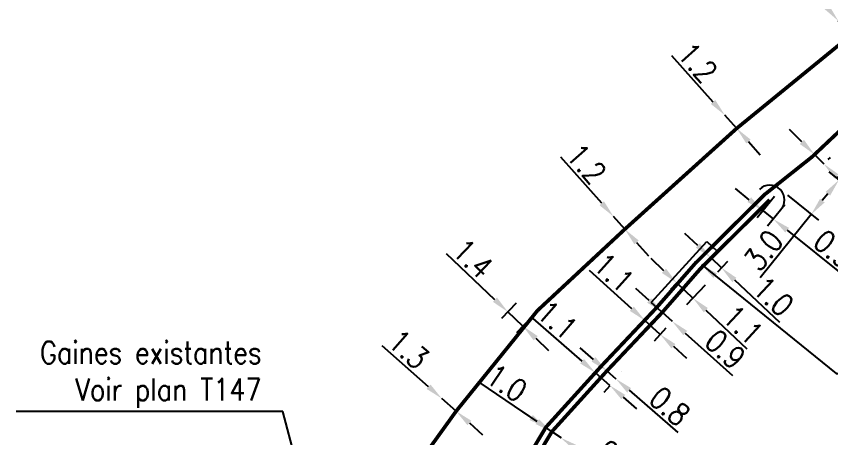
# Model space of a CAD drawing. Header units: millimetres. Extents: x 80000 to 81010, y 144000 to 145002.
# Drawn here: x 80555.9 to 80611.1, y 144668.1 to 144696.7 of the extents above; entities that cross this region are included whole.
import ezdxf
from ezdxf.enums import TextEntityAlignment as Align

# ---------------------------------------------------------------- set-up
doc = ezdxf.new("R2010")
doc.units = ezdxf.units.MM
doc.header["$PDMODE"] = 34
doc.linetypes.add('B_ST_AL', pattern=[2000, 1000, 1000])
doc.layers.get('0').update_dxf_attribs({"linetype": 'CONTINUOUS'})
doc.layers.get('Defpoints').update_dxf_attribs({"linetype": 'CONTINUOUS'})
for name, color, linetype in [('B_100', 3, 'CONTINUOUS'), ('B_300', 7, 'CONTINUOUS'), ('B_400', 7, 'CONTINUOUS')]:
    doc.layers.add(name, color=color, linetype=linetype)
doc.styles.add('M_ROMANS', font='ROMANS.shx', dxfattribs={"width": 0.75})
doc.styles.get("Standard").update_dxf_attribs({"font": 'romans.shx', "width": 0.85})
doc.dimstyles.get("Standard").update_dxf_attribs({"dimtxt": 1.5, "dimasz": 1.2, "dimexe": 0.625, "dimexo": 0.625, "dimgap": 0.25, "dimtad": 1, "dimdec": 1, "dimzin": 0, "dimdsep": 46, "dimtxsty": 'Standard', "dimcen": -0.5, "dimadec": 0, "dimazin": 0, "dimtfac": 1, "dimtdec": 1, "dimtmove": 0, "dimatfit": 3, "dimfxl": 0, "dimtolj": 1, "dimtzin": 0, "dimarcsym": 0})

# ---------------------------------------------------------------- blocks, each defined once
blk = doc.blocks.new('*D514')
at = {"layer": 'B_100', "color": 0, "linetype": 'Continuous', "lineweight": -2, "transparency": 16777216}
for p, q in [((80591.191, 144669.231), (80590.2, 144669.907)), ((80592.182, 144668.555), (80592.802, 144668.132)), ((80593.793, 144667.455), (80597.404, 144664.991))]:
    blk.add_line(p, q, dxfattribs=at)
at = {"layer": 'B_100', "color": 0, "linetype": 'Continuous', "transparency": 16777216}
for points in [[(80591.304, 144669.396), (80591.078, 144669.066), (80592.182, 144668.555)], [(80593.905, 144667.621), (80593.68, 144667.29), (80592.802, 144668.132)]]:
    blk.add_solid(points, dxfattribs=at)
at = {"layer": 'Defpoints', "color": 0, "linetype": 'Continuous', "transparency": 16777216}
for p in [(80592.182, 144668.555), (80592.802, 144668.132), (80592.802, 144668.132)]:
    blk.add_point(p, dxfattribs=at)
at = {"layer": 'B_100', "color": 0, "linetype": 'Continuous', "transparency": 16777216, "insert": (80596.657, 144666.711), "char_height": 1.5, "attachment_point": 5, "rotation": 325.6913}
blk.add_mtext('\\A1;0.8', dxfattribs=at)
blk = doc.blocks.new('*D515')
at = {"layer": 'B_100', "color": 0, "linetype": 'Continuous', "lineweight": -2, "transparency": 16777216}
for p, q in [((80595.005, 144673.453), (80594.099, 144674.24)), ((80596.321, 144673.137), (80596.321, 144673.137)), ((80595.91, 144672.665), (80596.514, 144672.14)), ((80596.924, 144672.612), (80596.924, 144672.612)), ((80597.42, 144671.353), (80600.718, 144668.485))]:
    blk.add_line(p, q, dxfattribs=at)
at = {"layer": 'B_100', "color": 0, "linetype": 'Continuous', "transparency": 16777216}
for points in [[(80595.136, 144673.604), (80594.874, 144673.302), (80595.91, 144672.665)], [(80597.551, 144671.504), (80597.288, 144671.202), (80596.514, 144672.14)]]:
    blk.add_solid(points, dxfattribs=at)
at = {"layer": 'Defpoints', "color": 0, "linetype": 'Continuous', "transparency": 16777216}
for p in [(80595.91, 144672.665), (80596.514, 144672.14), (80596.514, 144672.14)]:
    blk.add_point(p, dxfattribs=at)
at = {"layer": 'B_100', "color": 0, "linetype": 'Continuous', "transparency": 16777216, "insert": (80600.178, 144670.28), "char_height": 1.5, "attachment_point": 5, "rotation": 318.9912}
blk.add_mtext('\\A1;0.8', dxfattribs=at)
blk = doc.blocks.new('*D516')
at = {"layer": 'B_100', "color": 0, "linetype": 'Continuous', "lineweight": -2, "transparency": 16777216}
for p, q in [((80598.779, 144677.443), (80597.887, 144678.246)), ((80599.67, 144676.639), (80600.339, 144676.037)), ((80601.23, 144675.234), (80604.432, 144672.348))]:
    blk.add_line(p, q, dxfattribs=at)
at = {"layer": 'B_100', "color": 0, "linetype": 'Continuous', "transparency": 16777216}
for points in [[(80598.913, 144677.591), (80598.645, 144677.294), (80599.67, 144676.639)], [(80601.364, 144675.382), (80601.096, 144675.085), (80600.339, 144676.037)]]:
    blk.add_solid(points, dxfattribs=at)
at = {"layer": 'Defpoints', "color": 0, "linetype": 'Continuous', "transparency": 16777216}
for p in [(80599.67, 144676.639), (80600.339, 144676.037), (80600.339, 144676.037)]:
    blk.add_point(p, dxfattribs=at)
at = {"layer": 'B_100', "color": 0, "linetype": 'Continuous', "transparency": 16777216, "insert": (80603.946, 144674.132), "char_height": 1.5, "attachment_point": 5, "rotation": 317.9757}
blk.add_mtext('\\A1;0.9', dxfattribs=at)
blk = doc.blocks.new('*D517')
at = {"layer": 'B_100', "color": 0, "linetype": 'Continuous', "lineweight": -2, "transparency": 16777216}
for p, q in [((80602.082, 144681.166), (80601.208, 144681.988)), ((80602.698, 144680.071), (80603.384, 144680.799)), ((80602.955, 144680.344), (80603.684, 144679.658)), ((80603.427, 144679.385), (80604.112, 144680.114)), ((80604.558, 144678.836), (80607.609, 144675.965))]:
    blk.add_line(p, q, dxfattribs=at)
at = {"layer": 'B_100', "color": 0, "linetype": 'Continuous', "transparency": 16777216}
for points in [[(80602.219, 144681.312), (80601.944, 144681.02), (80602.955, 144680.344)], [(80604.695, 144678.982), (80604.421, 144678.69), (80603.684, 144679.658)]]:
    blk.add_solid(points, dxfattribs=at)
at = {"layer": 'Defpoints', "color": 0, "linetype": 'Continuous', "transparency": 16777216}
for p in [(80602.27, 144679.615), (80603.684, 144679.658), (80602.998, 144678.93)]:
    blk.add_point(p, dxfattribs=at)
at = {"layer": 'B_100', "color": 0, "linetype": 'Continuous', "transparency": 16777216, "insert": (80607.205, 144677.718), "char_height": 1.5, "attachment_point": 5, "rotation": 316.7409}
blk.add_mtext('\\A1;1.0', dxfattribs=at)
blk = doc.blocks.new('*D518')
at = {"layer": 'B_300', "color": 0, "linetype": 'Continuous', "lineweight": -2, "transparency": 16777216}
for p, q in [((80610.968, 144686.161), (80612.138, 144685.218)), ((80608.155, 144684.574), (80610.256, 144682.882)), ((80610.899, 144684.676), (80610.522, 144684.208)), ((80609.77, 144683.274), (80606.316, 144678.986))]:
    blk.add_line(p, q, dxfattribs=at)
at = {"layer": 'B_300', "color": 0, "linetype": 'Continuous', "transparency": 16777216}
for points in [[(80610.743, 144684.801), (80611.055, 144684.55), (80611.652, 144685.61)], [(80610.367, 144684.334), (80610.678, 144684.083), (80609.77, 144683.274)]]:
    blk.add_solid(points, dxfattribs=at)
at = {"layer": 'Defpoints', "color": 0, "linetype": 'Continuous', "transparency": 16777216}
for p in [(80610.481, 144686.553), (80611.652, 144685.61), (80607.668, 144684.966)]:
    blk.add_point(p, dxfattribs=at)
at = {"layer": 'B_300', "color": 0, "linetype": 'Continuous', "transparency": 16777216, "insert": (80606.532, 144680.848), "char_height": 1.5, "attachment_point": 5, "rotation": 51.1506}
blk.add_mtext('\\A1;3.0', dxfattribs=at)
blk = doc.blocks.new('*D519')
at = {"layer": 'B_300', "color": 0, "linetype": 'Continuous', "lineweight": -2, "transparency": 16777216}
for p, q in [((80605.57, 144684.274), (80604.635, 144685.027)), ((80607.276, 144684.48), (80606.112, 144683.034)), ((80607.977, 144683.915), (80606.813, 144682.47)), ((80606.505, 144683.521), (80607.205, 144682.957)), ((80608.14, 144682.204), (80611.906, 144679.171))]:
    blk.add_line(p, q, dxfattribs=at)
at = {"layer": 'B_300', "color": 0, "linetype": 'Continuous', "transparency": 16777216}
for points in [[(80605.695, 144684.43), (80605.444, 144684.118), (80606.505, 144683.521)], [(80608.265, 144682.36), (80608.015, 144682.048), (80607.205, 144682.957)]]:
    blk.add_solid(points, dxfattribs=at)
at = {"layer": 'Defpoints', "color": 0, "linetype": 'Continuous', "transparency": 16777216}
for p in [(80607.668, 144684.966), (80608.369, 144684.402), (80607.205, 144682.957)]:
    blk.add_point(p, dxfattribs=at)
at = {"layer": 'B_300', "color": 0, "linetype": 'Continuous', "transparency": 16777216, "insert": (80611.322, 144680.925), "char_height": 1.5, "attachment_point": 5, "rotation": 321.1506}
blk.add_mtext('\\A1;0.9', dxfattribs=at)
blk = doc.blocks.new('B_300_05')
at = {"color": 0, "linetype": 'Continuous'}
blk.add_arc((0, 0), 1, 270, 90, dxfattribs=at)
at = {"color": 0, "linetype": 'Continuous', "style": 'M_ROMANS', "width": 0.75, "flags": 3}
for tag, p in [('DEF_LEG', (0, -5)), ('DEF_COUP', (0, -7.5)), ('DEF_TYPE', (0, -10))]:
    blk.add_attdef(tag, text='', height=1.2, dxfattribs=at).set_placement(p, align=Align.MIDDLE)
blk = doc.blocks.new('*D755')
at = {"layer": 'B_100', "color": 0, "linetype": 'Continuous', "lineweight": -2, "transparency": 16777216}
for p, q in [((80583.817, 144671.596), (80580.682, 144674.374)), ((80585.688, 144669.938), (80584.715, 144670.8)), ((80586.587, 144669.143), (80587.485, 144668.347))]:
    blk.add_line(p, q, dxfattribs=at)
at = {"layer": 'B_100', "color": 0, "linetype": 'Continuous', "transparency": 16777216}
for points in [[(80583.95, 144671.746), (80583.685, 144671.447), (80584.715, 144670.8)], [(80586.719, 144669.292), (80586.454, 144668.993), (80585.688, 144669.938)]]:
    blk.add_solid(points, dxfattribs=at)
at = {"layer": 'Defpoints', "color": 0, "linetype": 'Continuous', "transparency": 16777216}
for p in [(80584.715, 144670.8), (80584.715, 144670.8), (80585.688, 144669.938)]:
    blk.add_point(p, dxfattribs=at)
at = {"layer": 'B_100', "color": 0, "linetype": 'Continuous', "transparency": 16777216, "insert": (80582.464, 144674.132), "char_height": 1.5, "attachment_point": 5, "rotation": 318.458}
blk.add_mtext('\\A1;1.3', dxfattribs=at)
blk = doc.blocks.new('*D756')
at = {"layer": 'B_100', "color": 0, "linetype": 'Continuous', "lineweight": -2, "transparency": 16777216}
for p, q in [((80588.322, 144677.493), (80585.036, 144680.598)), ((80589.754, 144677.261), (80588.765, 144676.214)), ((80590.212, 144675.707), (80589.195, 144676.669)), ((80590.772, 144676.299), (80589.783, 144675.253)), ((80591.084, 144674.883), (80591.957, 144674.059))]:
    blk.add_line(p, q, dxfattribs=at)
at = {"layer": 'B_100', "color": 0, "linetype": 'Continuous', "transparency": 16777216}
for points in [[(80588.46, 144677.638), (80588.185, 144677.347), (80589.195, 144676.669)], [(80591.222, 144675.028), (80590.947, 144674.738), (80590.212, 144675.707)]]:
    blk.add_solid(points, dxfattribs=at)
at = {"layer": 'Defpoints', "color": 0, "linetype": 'Continuous', "transparency": 16777216}
for p in [(80590.183, 144677.715), (80589.195, 144676.669), (80591.201, 144676.754)]:
    blk.add_point(p, dxfattribs=at)
at = {"layer": 'B_100', "color": 0, "linetype": 'Continuous', "transparency": 16777216, "insert": (80586.831, 144680.278), "char_height": 1.5, "attachment_point": 5, "rotation": 316.6237}
blk.add_mtext('\\A1;1.4', dxfattribs=at)
blk = doc.blocks.new('*D757')
at = {"layer": 'B_100', "color": 0, "linetype": 'Continuous', "lineweight": -2, "transparency": 16777216}
for p, q in [((80595.566, 144684.027), (80592.78, 144687.155)), ((80597.129, 144682.272), (80596.364, 144683.13)), ((80597.927, 144681.375), (80598.725, 144680.479))]:
    blk.add_line(p, q, dxfattribs=at)
at = {"layer": 'B_100', "color": 0, "linetype": 'Continuous', "transparency": 16777216}
for points in [[(80595.716, 144684.16), (80595.417, 144683.894), (80596.364, 144683.13)], [(80598.076, 144681.508), (80597.778, 144681.242), (80597.129, 144682.272)]]:
    blk.add_solid(points, dxfattribs=at)
at = {"layer": 'Defpoints', "color": 0, "linetype": 'Continuous', "transparency": 16777216}
for p in [(80596.364, 144683.13), (80596.364, 144683.13), (80597.129, 144682.272)]:
    blk.add_point(p, dxfattribs=at)
at = {"layer": 'B_100', "color": 0, "linetype": 'Continuous', "transparency": 16777216, "insert": (80594.521, 144686.704), "char_height": 1.5, "attachment_point": 5, "rotation": 311.6826}
blk.add_mtext('\\A1;1.2', dxfattribs=at)
blk = doc.blocks.new('*D758')
at = {"layer": 'B_100', "color": 0, "linetype": 'Continuous', "lineweight": -2, "transparency": 16777216}
for p, q in [((80603.116, 144690.893), (80600.321, 144694.014)), ((80604.717, 144689.105), (80603.917, 144689.999)), ((80605.518, 144688.211), (80606.318, 144687.317))]:
    blk.add_line(p, q, dxfattribs=at)
at = {"layer": 'B_100', "color": 0, "linetype": 'Continuous', "transparency": 16777216}
for points in [[(80603.265, 144691.026), (80602.967, 144690.759), (80603.917, 144689.999)], [(80605.667, 144688.344), (80605.369, 144688.078), (80604.717, 144689.105)]]:
    blk.add_solid(points, dxfattribs=at)
at = {"layer": 'Defpoints', "color": 0, "linetype": 'Continuous', "transparency": 16777216}
for p in [(80603.917, 144689.999), (80603.917, 144689.999), (80604.717, 144689.105)]:
    blk.add_point(p, dxfattribs=at)
at = {"layer": 'B_100', "color": 0, "linetype": 'Continuous', "transparency": 16777216, "insert": (80602.064, 144693.567), "char_height": 1.5, "attachment_point": 5, "rotation": 311.8451}
blk.add_mtext('\\A1;1.2', dxfattribs=at)
blk = doc.blocks.new('*D759')
at = {"layer": 'B_100', "color": 0, "linetype": 'Continuous', "lineweight": -2, "transparency": 16777216}
for p, q in [((80610.832, 144697.314), (80608.138, 144700.522)), ((80612.44, 144695.4), (80611.604, 144696.395)), ((80613.211, 144694.481), (80613.983, 144693.562))]:
    blk.add_line(p, q, dxfattribs=at)
at = {"layer": 'B_100', "color": 0, "linetype": 'Continuous', "transparency": 16777216}
for points in [[(80610.985, 144697.443), (80610.679, 144697.186), (80611.604, 144696.395)], [(80613.364, 144694.609), (80613.058, 144694.352), (80612.44, 144695.4)]]:
    blk.add_solid(points, dxfattribs=at)
at = {"layer": 'Defpoints', "color": 0, "linetype": 'Continuous', "transparency": 16777216}
for p in [(80611.604, 144696.395), (80611.604, 144696.395), (80612.44, 144695.4)]:
    blk.add_point(p, dxfattribs=at)
at = {"layer": 'B_100', "color": 0, "linetype": 'Continuous', "transparency": 16777216, "insert": (80609.865, 144700.021), "char_height": 1.5, "attachment_point": 5, "rotation": 310.0186}
blk.add_mtext('\\A1;1.3', dxfattribs=at)
blk = doc.blocks.new('*D775')
at = {"layer": 'B_100', "color": 0, "linetype": 'Continuous', "lineweight": -2, "transparency": 16777216}
for p, q in [((80590.775, 144669.509), (80587.311, 144671.865)), ((80592.802, 144668.132), (80591.768, 144668.835)), ((80593.794, 144667.457), (80594.786, 144666.782))]:
    blk.add_line(p, q, dxfattribs=at)
at = {"layer": 'B_100', "color": 0, "linetype": 'Continuous', "transparency": 16777216}
for points in [[(80590.888, 144669.675), (80590.663, 144669.344), (80591.768, 144668.835)], [(80593.906, 144667.622), (80593.681, 144667.292), (80592.802, 144668.132)]]:
    blk.add_solid(points, dxfattribs=at)
at = {"layer": 'Defpoints', "color": 0, "linetype": 'Continuous', "transparency": 16777216}
for p in [(80591.768, 144668.835), (80592.802, 144668.132), (80592.802, 144668.132)]:
    blk.add_point(p, dxfattribs=at)
at = {"layer": 'B_100', "color": 0, "linetype": 'Continuous', "transparency": 16777216, "insert": (80589.109, 144671.851), "char_height": 1.5, "attachment_point": 5, "rotation": 325.7888}
blk.add_mtext('\\A1;1.0', dxfattribs=at)
blk = doc.blocks.new('*D776')
at = {"layer": 'B_100', "color": 0, "linetype": 'Continuous', "lineweight": -2, "transparency": 16777216}
for p, q in [((80594.231, 144673.325), (80590.902, 144676.22)), ((80595.126, 144672.526), (80594.726, 144672.066)), ((80596.117, 144671.684), (80595.136, 144672.537)), ((80596.104, 144671.669), (80595.707, 144671.213)), ((80597.023, 144670.897), (80597.929, 144670.109))]:
    blk.add_line(p, q, dxfattribs=at)
at = {"layer": 'B_100', "color": 0, "linetype": 'Continuous', "transparency": 16777216}
for points in [[(80594.362, 144673.476), (80594.1, 144673.174), (80595.136, 144672.537)], [(80597.154, 144671.048), (80596.892, 144670.746), (80596.117, 144671.684)]]:
    blk.add_solid(points, dxfattribs=at)
at = {"layer": 'Defpoints', "color": 0, "linetype": 'Continuous', "transparency": 16777216}
for p in [(80595.537, 144672.997), (80596.117, 144671.684), (80596.514, 144672.14)]:
    blk.add_point(p, dxfattribs=at)
at = {"layer": 'B_100', "color": 0, "linetype": 'Continuous', "transparency": 16777216, "insert": (80592.548, 144676.113), "char_height": 1.5, "attachment_point": 5, "rotation": 318.9912}
blk.add_mtext('\\A1;1.1', dxfattribs=at)
blk = doc.blocks.new('*D777')
at = {"layer": 'B_100', "color": 0, "linetype": 'Continuous', "lineweight": -2, "transparency": 16777216}
for p, q in [((80597.603, 144676.885), (80594.74, 144679.465)), ((80598.885, 144676.515), (80598.076, 144675.617)), ((80599.534, 144675.144), (80598.494, 144676.081)), ((80599.92, 144675.573), (80599.116, 144674.68)), ((80600.426, 144674.341), (80601.317, 144673.538))]:
    blk.add_line(p, q, dxfattribs=at)
at = {"layer": 'B_100', "color": 0, "linetype": 'Continuous', "transparency": 16777216}
for points in [[(80597.737, 144677.033), (80597.469, 144676.736), (80598.494, 144676.081)], [(80600.56, 144674.489), (80600.292, 144674.192), (80599.534, 144675.144)]]:
    blk.add_solid(points, dxfattribs=at)
at = {"layer": 'Defpoints', "color": 0, "linetype": 'Continuous', "transparency": 16777216}
for p in [(80599.304, 144676.979), (80600.339, 144676.037), (80599.534, 144675.144)]:
    blk.add_point(p, dxfattribs=at)
at = {"layer": 'B_100', "color": 0, "linetype": 'Continuous', "transparency": 16777216, "insert": (80596.385, 144679.329), "char_height": 1.5, "attachment_point": 5, "rotation": 317.9757}
blk.add_mtext('\\A1;1.1', dxfattribs=at)
blk = doc.blocks.new('*D778')
at = {"layer": 'B_100', "color": 0, "linetype": 'Continuous', "lineweight": -2, "transparency": 16777216}
for p, q in [((80599.785, 144679.455), (80598.911, 144680.278)), ((80601.477, 144679.503), (80600.23, 144678.178)), ((80600.659, 144678.633), (80601.751, 144677.605)), ((80602.57, 144678.475), (80601.323, 144677.15)), ((80602.625, 144676.782), (80605.411, 144674.161))]:
    blk.add_line(p, q, dxfattribs=at)
at = {"layer": 'B_100', "color": 0, "linetype": 'Continuous', "transparency": 16777216}
for points in [[(80599.922, 144679.601), (80599.648, 144679.31), (80600.659, 144678.633)], [(80602.762, 144676.928), (80602.488, 144676.637), (80601.751, 144677.605)]]:
    blk.add_solid(points, dxfattribs=at)
at = {"layer": 'Defpoints', "color": 0, "linetype": 'Continuous', "transparency": 16777216}
for p in [(80601.905, 144679.958), (80602.998, 144678.93), (80601.751, 144677.605)]:
    blk.add_point(p, dxfattribs=at)
at = {"layer": 'B_100', "color": 0, "linetype": 'Continuous', "transparency": 16777216, "insert": (80605.14, 144675.789), "char_height": 1.5, "attachment_point": 5, "rotation": 316.7409}
blk.add_mtext('\\A1;1.1', dxfattribs=at)
blk = doc.blocks.new('*D779')
at = {"layer": 'B_100', "color": 0, "linetype": 'Continuous', "lineweight": -2, "transparency": 16777216}
for p, q in [((80609.142, 144688.184), (80608.294, 144689.033)), ((80610.286, 144687.631), (80610.433, 144687.778)), ((80609.991, 144687.336), (80610.628, 144686.7)), ((80610.923, 144686.995), (80611.069, 144687.142)), ((80611.476, 144685.851), (80614.525, 144682.804))]:
    blk.add_line(p, q, dxfattribs=at)
at = {"layer": 'B_100', "color": 0, "linetype": 'Continuous', "transparency": 16777216}
for points in [[(80609.284, 144688.326), (80609.001, 144688.043), (80609.991, 144687.336)], [(80611.618, 144685.993), (80611.335, 144685.71), (80610.628, 144686.7)]]:
    blk.add_solid(points, dxfattribs=at)
at = {"layer": 'Defpoints', "color": 0, "linetype": 'Continuous', "transparency": 16777216}
for p in [(80609.845, 144687.189), (80610.481, 144686.553), (80610.628, 144686.7)]:
    blk.add_point(p, dxfattribs=at)
at = {"layer": 'B_100', "color": 0, "linetype": 'Continuous', "transparency": 16777216, "insert": (80614.132, 144684.611), "char_height": 1.5, "attachment_point": 5, "rotation": 315.0122}
blk.add_mtext('\\A1;0.9', dxfattribs=at)

msp = doc.modelspace()

# ---------------------------------------------------------------- linework, layer by layer
at = {"layer": 'B_100', "linetype": 'B_ST_AL', "const_width": 0.25, "flags": 128}
msp.add_lwpolyline([(80574.471, 144655.457), (80580.215, 144651.8), (80581.141, 144653.145), (80587.049, 144660.684), (80589.258, 144664.637), (80591.778, 144668.854), (80595.544, 144673.005), (80599.3, 144676.976), (80601.905, 144679.958), (80606.606, 144684.617), (80609.828, 144687.176, 0.021289), (80609.86, 144687.204), (80615.853, 144692.858), (80621.644, 144696.916), (80625.913, 144700.022), (80632.259, 144704.458), (80637.321, 144708.021), (80643.172, 144711.703), (80648.041, 144715.74), (80650.721, 144717.907), (80655.326, 144722.519), (80659.422, 144726.349), (80662.74, 144729.459, -0.417354), (80663.451, 144729.432), (80663.924, 144728.916)], format="xyb", dxfattribs=at)
for points in [[(80644.736, 144719.789), (80642.573, 144718.055), (80632.679, 144711.109), (80621.352, 144702.806), (80617.247, 144699.395), (80612.44, 144695.4), (80604.717, 144689.105), (80597.129, 144682.272), (80591.201, 144676.754), (80585.688, 144669.938), (80578.759, 144660.314), (80576.576, 144656.278), (80576.061, 144655.557), (80575.027, 144656.266)], [(80574.75, 144655.85), (80575.499, 144655.34), (80582.142, 144651.192), (80582.142, 144651.192), (80587.473, 144660.418), (80589.691, 144664.386), (80592.182, 144668.555), (80595.91, 144672.665), (80599.67, 144676.639), (80602.27, 144679.615), (80606.958, 144684.262)]]:
    msp.add_lwpolyline(points, dxfattribs=at)
at = {"layer": 'B_400', "color": 7, "linetype": 'CONTINUOUS'}
for p, q in [((80598.925, 144677.306), (80602.687, 144681.436)), ((80602.687, 144681.436), (80603.057, 144681.1)), ((80603.426, 144680.763), (80603.057, 144681.1)), ((80599.664, 144676.633), (80603.426, 144680.763)), ((80598.925, 144677.306), (80599.294, 144676.97)), ((80599.664, 144676.633), (80599.294, 144676.97))]:
    msp.add_line(p, q, dxfattribs=at)

# ---------------------------------------------------------------- block references
at = {"layer": 'B_300', "rotation": 44.74723387484077}
msp.add_blockref('B_300_05', (80606.958, 144684.262), dxfattribs=at)

# ---------------------------------------------------------------- texts
at = {"layer": 'B_400', "linetype": 'Continuous', "insert": (80572.494, 144670.159), "char_height": 1.5, "attachment_point": 9}
msp.add_mtext('\\A1;Gaines existantes\\PVoir plan T147', dxfattribs=at)

# ---------------------------------------------------------------- dimensions: what is measured, and where the dimension line sits
at = {"layer": 'B_100', "linetype": 'Continuous'}
for base, p1, p2, angle, picture, middle in [((80611.604, 144696.395), (80612.44, 144695.4), (80611.604, 144696.395), 310.0186, '*D759', (80609.099, 144699.378)), ((80603.917, 144689.999), (80604.717, 144689.105), (80603.917, 144689.999), 311.8451, '*D758', (80601.319, 144692.9)), ((80610.628, 144686.7), (80609.845, 144687.189), (80610.481, 144686.553), 135.0122, '*D779', (80613.425, 144683.903)), ((80596.3641, 144683.1304), (80597.1289, 144682.2715), (80596.3641, 144683.1304), 311.6826, '*D757', (80593.7742, 144686.039)), ((80589.195, 144676.669), (80591.201, 144676.754), (80590.183, 144677.715), 316.6237, '*D756', (80586.144, 144679.551)), ((80603.684, 144679.658), (80602.27, 144679.615), (80602.998, 144678.93), 136.7409, '*D517', (80606.52, 144676.989)), ((80600.339, 144676.037), (80599.67, 144676.639), (80600.339, 144676.037), 137.9757, '*D516', (80603.277, 144673.389)), ((80584.715, 144670.8), (80585.688, 144669.938), (80584.715, 144670.8), 318.458, '*D755', (80581.8, 144673.383)), ((80596.514, 144672.14), (80595.91, 144672.665), (80596.514, 144672.14), 138.9912, '*D515', (80599.522, 144669.525)), ((80592.802, 144668.132), (80592.182, 144668.555), (80592.802, 144668.132), 145.6913, '*D514', (80596.094, 144665.885))]:
    dim = msp.add_linear_dim(base=base, p1=p1, p2=p2, angle=angle, dimstyle='Standard', override={"dimfxl": 1.25}, dxfattribs=at)
    dim.commit()
    dim.dimension.update_dxf_attribs({"geometry": picture, "text_midpoint": middle, "dimtype": 160})
for base, p1, p2, angle, text, picture, middle in [((80599.534, 144675.144), (80599.304, 144676.979), (80600.339, 144676.037), 137.9757, '1.1', '*D777', (80595.715, 144678.586)), ((80601.751, 144677.605), (80601.905, 144679.958), (80602.998, 144678.93), 136.7409, '1.1', '*D778', (80604.455, 144675.061)), ((80596.117, 144671.684), (80595.537, 144672.997), (80596.514, 144672.14), 138.9912, '1.1', '*D776', (80591.892, 144675.358)), ((80592.802, 144668.132), (80591.768, 144668.835), (80592.802, 144668.132), 145.7888, '1.0', '*D775', (80588.547, 144671.024))]:
    dim = msp.add_linear_dim(base=base, p1=p1, p2=p2, angle=angle, text=text, dimstyle='Standard', override={"dimfxl": 1.25}, dxfattribs=at)
    dim.commit()
    dim.dimension.update_dxf_attribs({"geometry": picture, "text_midpoint": middle, "dimtype": 160})
at = {"layer": 'B_300', "linetype": 'Continuous'}
for base, p2, angle, picture, middle in [((80611.652, 144685.61), (80610.481, 144686.553), 231.1506, '*D518', (80607.311, 144680.221)), ((80607.205, 144682.957), (80608.369, 144684.402), 141.1506, '*D519', (80610.695, 144680.146))]:
    dim = msp.add_linear_dim(base=base, p1=(80607.668, 144684.966), p2=p2, angle=angle, dimstyle='Standard', override={"dimfxl": 1.25}, dxfattribs=at)
    dim.commit()
    dim.dimension.update_dxf_attribs({"geometry": picture, "text_midpoint": middle, "dimtype": 160})

# ---------------------------------------------------------------- leaders
at = {"layer": 'B_400', "linetype": 'Continuous', "annotation_type": 0, "has_hookline": 1}
for points, override, hookline_direction, text_width in [([(80602.326, 144679.873), (80611.47, 144672.483), (80612.67, 144672.483)], {"dimgap": 0.25, "dimtad": 1, "dimfxl": 1.25}, 0, 13.236), ([(80578.079, 144654.021), (80573.944, 144669.909), (80572.744, 144669.909)], {"dimfxl": 1.25}, 1, 16.636)]:
    msp.add_leader(points, dimstyle='Standard', override=override, dxfattribs=dict(at, hookline_direction=hookline_direction, text_width=text_width))

doc.saveas('drawing.dxf')
